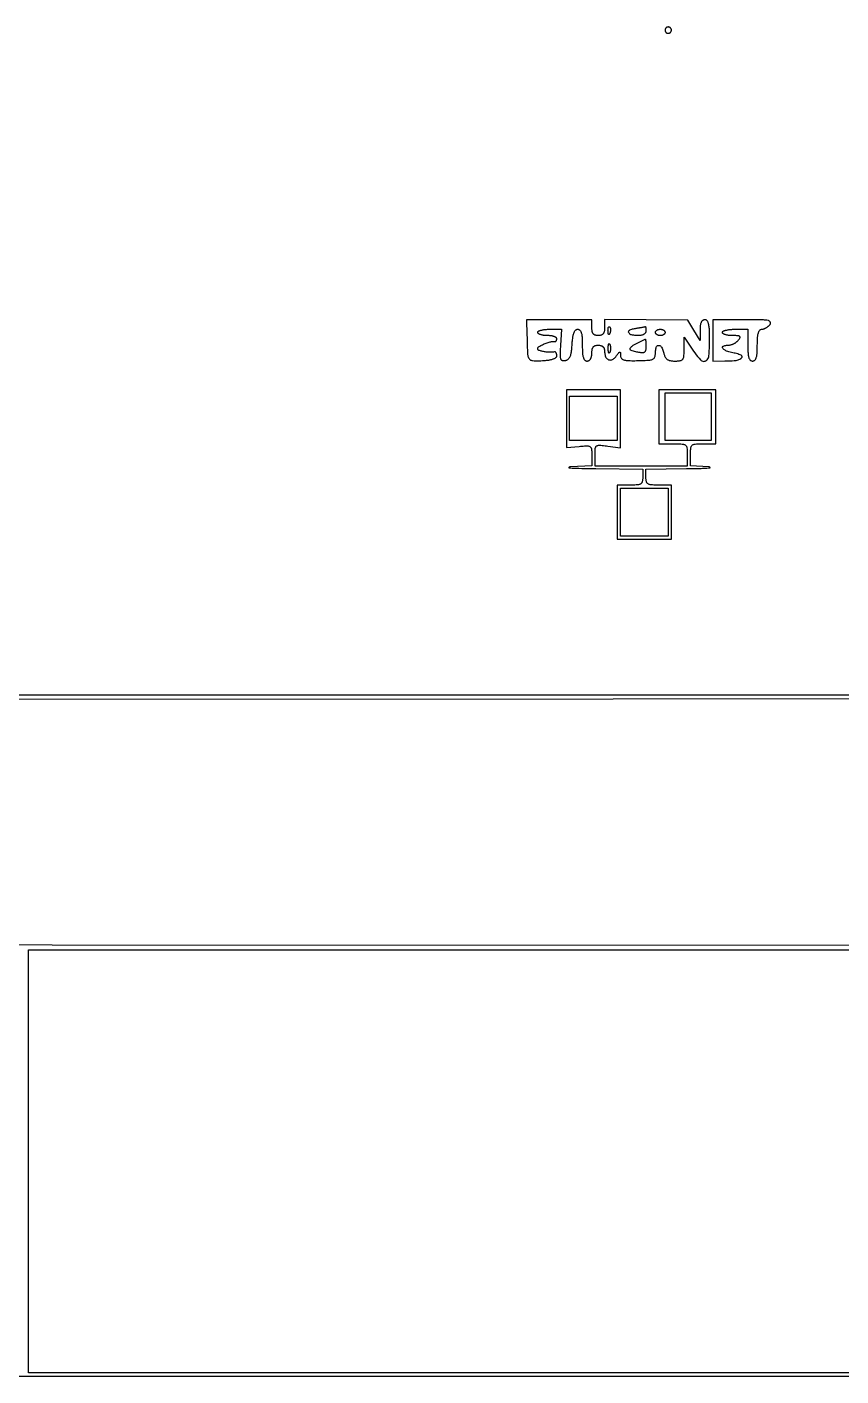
# Model space of a CAD drawing. Header units: millimetres. Extents: x -134 to 134, y -49 to 49.
# Drawn here: x 25.6 to 51.89, y -43.84 to -0.26 of the extents above; entities that cross this region are included whole.
import ezdxf

# ---------------------------------------------------------------- set-up
doc = ezdxf.new("R2010")
doc.units = ezdxf.units.MM
doc.header["$LTSCALE"] = 10
doc.header["$MEASUREMENT"] = 0

# ---------------------------------------------------------------- blocks, each defined once
blk = doc.blocks.new('DT0B-ULTRA_v_1')
at = {"color": 7, "linetype": 'Continuous', "lineweight": -3}
for points in [[(133.588, -21.845, 0), (0, -21.845, 0)], [(0, -21.973, 0), (133.588, -21.947, 0)], [(132.904, -29.961, 0), (-0.213, -29.908, 0)], [(19.789, -43.844, 0), (37.777, -43.844, 0), (55.765, -43.844, 0)], [(46.208, -0.36, 0), (46.209, -0.367, 0), (46.209, -0.373, 0), (46.21, -0.38, 0), (46.212, -0.386, 0), (46.214, -0.393, 0), (46.216, -0.399, 0), (46.219, -0.405, 0), (46.222, -0.411, 0), (46.226, -0.417, 0), (46.23, -0.422, 0), (46.234, -0.427, 0), (46.238, -0.432, 0), (46.243, -0.437, 0), (46.249, -0.441, 0), (46.254, -0.445, 0), (46.26, -0.449, 0), (46.266, -0.452, 0), (46.272, -0.455, 0), (46.278, -0.457, 0), (46.285, -0.459, 0), (46.291, -0.461, 0), (46.298, -0.462, 0), (46.304, -0.462, 0), (46.311, -0.463, 0), (46.318, -0.462, 0), (46.324, -0.462, 0), (46.331, -0.461, 0), (46.338, -0.459, 0), (46.344, -0.457, 0), (46.35, -0.455, 0), (46.356, -0.452, 0), (46.362, -0.449, 0), (46.368, -0.445, 0), (46.374, -0.441, 0), (46.379, -0.437, 0), (46.384, -0.432, 0), (46.388, -0.427, 0), (46.393, -0.422, 0), (46.396, -0.417, 0), (46.4, -0.411, 0), (46.403, -0.405, 0), (46.406, -0.399, 0), (46.408, -0.393, 0), (46.41, -0.386, 0), (46.412, -0.38, 0), (46.413, -0.373, 0), (46.414, -0.367, 0), (46.414, -0.36, 0), (46.414, -0.353, 0), (46.413, -0.346, 0), (46.412, -0.34, 0), (46.41, -0.333, 0), (46.408, -0.327, 0), (46.406, -0.321, 0), (46.403, -0.314, 0), (46.4, -0.309, 0), (46.396, -0.303, 0), (46.393, -0.297, 0), (46.388, -0.292, 0), (46.384, -0.287, 0), (46.379, -0.283, 0), (46.374, -0.278, 0), (46.368, -0.274, 0), (46.362, -0.271, 0), (46.356, -0.268, 0), (46.35, -0.265, 0), (46.344, -0.262, 0), (46.338, -0.261, 0), (46.331, -0.259, 0), (46.324, -0.258, 0), (46.318, -0.257, 0), (46.311, -0.257, 0), (46.304, -0.257, 0), (46.298, -0.258, 0), (46.291, -0.259, 0), (46.285, -0.261, 0), (46.278, -0.262, 0), (46.272, -0.265, 0), (46.266, -0.268, 0), (46.26, -0.271, 0), (46.254, -0.274, 0), (46.249, -0.278, 0), (46.243, -0.283, 0), (46.238, -0.287, 0), (46.234, -0.292, 0), (46.23, -0.297, 0), (46.226, -0.303, 0), (46.222, -0.309, 0), (46.219, -0.314, 0), (46.216, -0.321, 0), (46.214, -0.327, 0), (46.212, -0.333, 0), (46.21, -0.34, 0), (46.209, -0.346, 0), (46.209, -0.353, 0), (46.208, -0.36, 0)], [(41.747, -10.203, 0), (41.75, -10.304, 0), (41.752, -10.405, 0), (41.755, -10.505, 0), (41.759, -10.606, 0), (41.762, -10.707, 0), (41.767, -10.808, 0), (41.769, -10.836, 0), (41.774, -10.864, 0), (41.781, -10.891, 0), (41.79, -10.918, 0), (41.801, -10.944, 0), (41.815, -10.968, 0), (41.828, -10.987, 0), (41.845, -11.003, 0), (41.863, -11.017, 0), (41.884, -11.027, 0), (41.906, -11.033, 0), (41.929, -11.036, 0), (41.982, -11.039, 0), (42.036, -11.04, 0), (42.09, -11.041, 0), (42.143, -11.04, 0), (42.197, -11.039, 0), (42.251, -11.036, 0), (42.284, -11.034, 0), (42.318, -11.032, 0), (42.351, -11.029, 0), (42.384, -11.026, 0), (42.418, -11.022, 0), (42.451, -11.018, 0), (42.476, -11.014, 0), (42.5, -11.01, 0), (42.524, -11.005, 0), (42.548, -10.999, 0), (42.571, -10.992, 0), (42.595, -10.984, 0), (42.61, -10.978, 0), (42.626, -10.972, 0), (42.641, -10.964, 0), (42.656, -10.956, 0), (42.67, -10.947, 0), (42.683, -10.937, 0), (42.692, -10.929, 0), (42.699, -10.921, 0), (42.705, -10.911, 0), (42.71, -10.9, 0), (42.712, -10.889, 0), (42.713, -10.878, 0), (42.713, -10.869, 0), (42.712, -10.86, 0), (42.712, -10.852, 0), (42.711, -10.844, 0), (42.709, -10.835, 0), (42.707, -10.827, 0), (42.706, -10.82, 0), (42.703, -10.812, 0), (42.701, -10.806, 0), (42.698, -10.799, 0), (42.694, -10.792, 0), (42.69, -10.786, 0), (42.687, -10.781, 0), (42.683, -10.776, 0), (42.679, -10.772, 0), (42.675, -10.768, 0), (42.67, -10.764, 0), (42.665, -10.761, 0), (42.661, -10.758, 0), (42.656, -10.756, 0), (42.651, -10.755, 0), (42.646, -10.754, 0), (42.641, -10.754, 0), (42.636, -10.755, 0), (42.607, -10.759, 0), (42.578, -10.762, 0), (42.549, -10.764, 0), (42.52, -10.766, 0), (42.491, -10.766, 0), (42.462, -10.766, 0), (42.432, -10.765, 0), (42.401, -10.763, 0), (42.371, -10.76, 0), (42.341, -10.756, 0), (42.311, -10.752, 0), (42.281, -10.746, 0), (42.256, -10.741, 0), (42.232, -10.735, 0), (42.207, -10.729, 0), (42.183, -10.722, 0), (42.158, -10.714, 0), (42.134, -10.706, 0), (42.124, -10.701, 0), (42.115, -10.694, 0), (42.107, -10.685, 0), (42.101, -10.675, 0), (42.098, -10.663, 0), (42.096, -10.652, 0), (42.098, -10.638, 0), (42.101, -10.624, 0), (42.107, -10.611, 0), (42.115, -10.599, 0), (42.125, -10.589, 0), (42.137, -10.581, 0), (42.165, -10.565, 0), (42.193, -10.55, 0), (42.221, -10.536, 0), (42.25, -10.522, 0), (42.279, -10.509, 0), (42.308, -10.496, 0), (42.339, -10.483, 0), (42.37, -10.471, 0), (42.401, -10.46, 0), (42.433, -10.45, 0), (42.465, -10.44, 0), (42.497, -10.431, 0), (42.52, -10.426, 0), (42.543, -10.422, 0), (42.566, -10.42, 0), (42.59, -10.419, 0), (42.613, -10.42, 0), (42.636, -10.423, 0), (42.641, -10.423, 0), (42.646, -10.424, 0), (42.651, -10.423, 0), (42.656, -10.422, 0), (42.661, -10.421, 0), (42.665, -10.419, 0), (42.67, -10.417, 0), (42.675, -10.414, 0), (42.679, -10.411, 0), (42.683, -10.408, 0), (42.687, -10.405, 0), (42.69, -10.401, 0), (42.694, -10.396, 0), (42.697, -10.391, 0), (42.7, -10.386, 0), (42.703, -10.381, 0), (42.705, -10.375, 0), (42.707, -10.37, 0), (42.709, -10.364, 0), (42.711, -10.357, 0), (42.712, -10.351, 0), (42.712, -10.344, 0), (42.713, -10.338, 0), (42.713, -10.331, 0), (42.712, -10.324, 0), (42.711, -10.316, 0), (42.707, -10.309, 0), (42.703, -10.302, 0), (42.698, -10.297, 0), (42.692, -10.292, 0), (42.681, -10.285, 0), (42.669, -10.279, 0), (42.658, -10.273, 0), (42.646, -10.268, 0), (42.635, -10.263, 0), (42.623, -10.259, 0), (42.606, -10.254, 0), (42.59, -10.249, 0), (42.573, -10.245, 0), (42.557, -10.241, 0), (42.54, -10.238, 0), (42.523, -10.236, 0), (42.503, -10.234, 0), (42.484, -10.232, 0), (42.464, -10.23, 0), (42.444, -10.229, 0), (42.424, -10.229, 0), (42.405, -10.229, 0), (42.385, -10.228, 0), (42.365, -10.228, 0), (42.346, -10.227, 0), (42.326, -10.225, 0), (42.306, -10.223, 0), (42.287, -10.221, 0), (42.27, -10.219, 0), (42.253, -10.216, 0), (42.236, -10.212, 0), (42.22, -10.208, 0), (42.203, -10.203, 0), (42.187, -10.198, 0), (42.175, -10.194, 0), (42.163, -10.189, 0), (42.151, -10.184, 0), (42.14, -10.178, 0), (42.129, -10.172, 0), (42.118, -10.165, 0), (42.112, -10.16, 0), (42.106, -10.155, 0), (42.102, -10.148, 0), (42.099, -10.141, 0), (42.097, -10.134, 0), (42.096, -10.126, 0), (42.097, -10.118, 0), (42.099, -10.11, 0), (42.103, -10.102, 0), (42.108, -10.096, 0), (42.114, -10.09, 0), (42.121, -10.086, 0), (42.135, -10.079, 0), (42.15, -10.073, 0), (42.165, -10.067, 0), (42.179, -10.062, 0), (42.194, -10.057, 0), (42.21, -10.053, 0), (42.23, -10.048, 0), (42.251, -10.043, 0), (42.271, -10.039, 0), (42.292, -10.036, 0), (42.313, -10.033, 0), (42.334, -10.03, 0), (42.359, -10.028, 0), (42.383, -10.026, 0), (42.408, -10.025, 0), (42.432, -10.024, 0), (42.457, -10.023, 0), (42.482, -10.023, 0), (42.867, -10.023, 0), (42.831, -10.546, 0), (42.828, -10.597, 0), (42.825, -10.647, 0), (42.822, -10.698, 0), (42.819, -10.748, 0), (42.817, -10.799, 0), (42.815, -10.849, 0), (42.815, -10.871, 0), (42.816, -10.892, 0), (42.819, -10.914, 0), (42.822, -10.935, 0), (42.827, -10.956, 0), (42.833, -10.976, 0), (42.838, -10.988, 0), (42.844, -10.999, 0), (42.853, -11.009, 0), (42.863, -11.018, 0), (42.874, -11.024, 0), (42.886, -11.029, 0), (42.902, -11.033, 0), (42.919, -11.036, 0), (42.935, -11.037, 0), (42.952, -11.037, 0), (42.969, -11.036, 0), (42.985, -11.034, 0), (43.002, -11.03, 0), (43.019, -11.024, 0), (43.035, -11.018, 0), (43.05, -11.009, 0), (43.065, -11, 0), (43.079, -10.989, 0), (43.092, -10.977, 0), (43.105, -10.964, 0), (43.116, -10.95, 0), (43.126, -10.935, 0), (43.135, -10.92, 0), (43.142, -10.903, 0), (43.152, -10.88, 0), (43.16, -10.856, 0), (43.168, -10.831, 0), (43.174, -10.806, 0), (43.179, -10.781, 0), (43.183, -10.756, 0), (43.188, -10.715, 0), (43.193, -10.674, 0), (43.197, -10.633, 0), (43.201, -10.592, 0), (43.204, -10.551, 0), (43.207, -10.51, 0), (43.21, -10.473, 0), (43.213, -10.435, 0), (43.216, -10.398, 0), (43.22, -10.36, 0), (43.225, -10.323, 0), (43.229, -10.286, 0), (43.233, -10.261, 0), (43.238, -10.236, 0), (43.244, -10.211, 0), (43.25, -10.187, 0), (43.258, -10.162, 0), (43.266, -10.138, 0), (43.272, -10.123, 0), (43.28, -10.108, 0), (43.288, -10.093, 0), (43.297, -10.079, 0), (43.307, -10.066, 0), (43.318, -10.053, 0), (43.327, -10.044, 0), (43.338, -10.037, 0), (43.349, -10.031, 0), (43.361, -10.026, 0), (43.374, -10.024, 0), (43.387, -10.023, 0), (43.4, -10.024, 0), (43.413, -10.027, 0), (43.425, -10.031, 0), (43.436, -10.037, 0), (43.447, -10.045, 0), (43.456, -10.054, 0), (43.466, -10.066, 0), (43.476, -10.079, 0), (43.484, -10.093, 0), (43.491, -10.107, 0), (43.497, -10.122, 0), (43.502, -10.138, 0), (43.509, -10.162, 0), (43.515, -10.187, 0), (43.52, -10.213, 0), (43.523, -10.238, 0), (43.526, -10.263, 0), (43.528, -10.289, 0), (43.531, -10.33, 0), (43.532, -10.372, 0), (43.534, -10.413, 0), (43.535, -10.454, 0), (43.535, -10.496, 0), (43.535, -10.537, 0), (43.536, -10.579, 0), (43.536, -10.621, 0), (43.537, -10.663, 0), (43.539, -10.706, 0), (43.54, -10.748, 0), (43.543, -10.79, 0), (43.545, -10.815, 0), (43.547, -10.84, 0), (43.551, -10.865, 0), (43.556, -10.89, 0), (43.562, -10.915, 0), (43.569, -10.94, 0), (43.574, -10.955, 0), (43.58, -10.969, 0), (43.588, -10.983, 0), (43.597, -10.996, 0), (43.606, -11.009, 0), (43.617, -11.021, 0), (43.627, -11.03, 0), (43.638, -11.037, 0), (43.65, -11.043, 0), (43.663, -11.047, 0), (43.676, -11.05, 0), (43.69, -11.051, 0), (43.701, -11.05, 0), (43.712, -11.049, 0), (43.723, -11.046, 0), (43.733, -11.043, 0), (43.744, -11.038, 0), (43.753, -11.033, 0), (43.763, -11.026, 0), (43.772, -11.019, 0), (43.781, -11.01, 0), (43.789, -11.002, 0), (43.796, -10.992, 0), (43.803, -10.982, 0), (43.81, -10.97, 0), (43.816, -10.957, 0), (43.822, -10.943, 0), (43.827, -10.929, 0), (43.831, -10.915, 0), (43.834, -10.901, 0), (43.837, -10.883, 0), (43.839, -10.866, 0), (43.841, -10.848, 0), (43.843, -10.83, 0), (43.844, -10.812, 0), (43.844, -10.794, 0), (43.844, -10.774, 0), (43.845, -10.753, 0), (43.847, -10.733, 0), (43.849, -10.713, 0), (43.852, -10.692, 0), (43.855, -10.672, 0), (43.858, -10.658, 0), (43.862, -10.645, 0), (43.868, -10.631, 0), (43.874, -10.619, 0), (43.882, -10.606, 0), (43.89, -10.595, 0), (43.899, -10.585, 0), (43.908, -10.576, 0), (43.919, -10.568, 0), (43.93, -10.562, 0), (43.941, -10.556, 0), (43.953, -10.552, 0), (43.969, -10.547, 0), (43.985, -10.543, 0), (44.001, -10.541, 0), (44.017, -10.539, 0), (44.033, -10.537, 0), (44.049, -10.537, 0), (44.064, -10.537, 0), (44.079, -10.538, 0), (44.094, -10.54, 0), (44.109, -10.543, 0), (44.124, -10.546, 0), (44.138, -10.55, 0), (44.15, -10.554, 0), (44.162, -10.559, 0), (44.173, -10.565, 0), (44.183, -10.572, 0), (44.194, -10.579, 0), (44.203, -10.588, 0), (44.211, -10.597, 0), (44.219, -10.606, 0), (44.226, -10.617, 0), (44.232, -10.627, 0), (44.238, -10.639, 0), (44.242, -10.65, 0), (44.246, -10.664, 0), (44.249, -10.679, 0), (44.252, -10.693, 0), (44.254, -10.707, 0), (44.255, -10.722, 0), (44.255, -10.736, 0), (44.256, -10.766, 0), (44.259, -10.796, 0), (44.263, -10.825, 0), (44.27, -10.854, 0), (44.278, -10.882, 0), (44.288, -10.91, 0), (44.298, -10.931, 0), (44.311, -10.95, 0), (44.326, -10.967, 0), (44.343, -10.983, 0), (44.362, -10.995, 0), (44.382, -11.006, 0), (44.403, -11.012, 0), (44.424, -11.016, 0), (44.446, -11.017, 0), (44.467, -11.014, 0), (44.488, -11.008, 0), (44.508, -10.999, 0), (44.531, -10.986, 0), (44.554, -10.97, 0), (44.575, -10.953, 0), (44.595, -10.934, 0), (44.614, -10.914, 0), (44.63, -10.893, 0), (44.644, -10.874, 0), (44.658, -10.855, 0), (44.672, -10.837, 0), (44.686, -10.818, 0), (44.7, -10.799, 0), (44.715, -10.781, 0), (44.719, -10.776, 0), (44.724, -10.772, 0), (44.729, -10.769, 0), (44.734, -10.766, 0), (44.74, -10.764, 0), (44.746, -10.763, 0), (44.75, -10.763, 0), (44.753, -10.764, 0), (44.757, -10.765, 0), (44.76, -10.768, 0), (44.762, -10.77, 0), (44.764, -10.773, 0), (44.765, -10.777, 0), (44.765, -10.779, 0), (44.767, -10.795, 0), (44.767, -10.812, 0), (44.768, -10.828, 0), (44.769, -10.844, 0), (44.769, -10.86, 0), (44.769, -10.877, 0), (44.77, -10.892, 0), (44.773, -10.907, 0), (44.777, -10.922, 0), (44.783, -10.936, 0), (44.79, -10.95, 0), (44.799, -10.963, 0), (44.809, -10.974, 0), (44.821, -10.985, 0), (44.834, -10.995, 0), (44.847, -11.003, 0), (44.862, -11.009, 0), (44.877, -11.014, 0), (44.902, -11.021, 0), (44.928, -11.027, 0), (44.953, -11.031, 0), (44.979, -11.034, 0), (45.005, -11.036, 0), (45.031, -11.038, 0), (45.082, -11.038, 0), (45.132, -11.039, 0), (45.183, -11.039, 0), (45.233, -11.039, 0), (45.284, -11.038, 0), (45.334, -11.037, 0), (45.391, -11.035, 0), (45.448, -11.034, 0), (45.505, -11.031, 0), (45.562, -11.029, 0), (45.618, -11.026, 0), (45.675, -11.023, 0), (45.699, -11.021, 0), (45.722, -11.017, 0), (45.746, -11.012, 0), (45.769, -11.006, 0), (45.791, -10.998, 0), (45.813, -10.989, 0), (45.828, -10.981, 0), (45.841, -10.971, 0), (45.853, -10.959, 0), (45.863, -10.946, 0), (45.872, -10.932, 0), (45.878, -10.916, 0), (45.885, -10.894, 0), (45.89, -10.872, 0), (45.894, -10.849, 0), (45.897, -10.826, 0), (45.899, -10.803, 0), (45.9, -10.78, 0), (45.901, -10.75, 0), (45.903, -10.719, 0), (45.906, -10.689, 0), (45.911, -10.659, 0), (45.917, -10.629, 0), (45.925, -10.6, 0), (45.931, -10.585, 0), (45.94, -10.572, 0), (45.951, -10.56, 0), (45.965, -10.552, 0), (45.98, -10.546, 0), (45.996, -10.544, 0), (46.002, -10.544, 0), (46.021, -10.547, 0), (46.04, -10.553, 0), (46.057, -10.562, 0), (46.072, -10.574, 0), (46.085, -10.588, 0), (46.095, -10.605, 0), (46.11, -10.635, 0), (46.124, -10.666, 0), (46.136, -10.697, 0), (46.147, -10.729, 0), (46.157, -10.761, 0), (46.166, -10.794, 0), (46.172, -10.816, 0), (46.179, -10.837, 0), (46.186, -10.858, 0), (46.194, -10.879, 0), (46.203, -10.9, 0), (46.213, -10.92, 0), (46.221, -10.935, 0), (46.231, -10.95, 0), (46.241, -10.963, 0), (46.253, -10.975, 0), (46.265, -10.987, 0), (46.279, -10.997, 0), (46.294, -11.007, 0), (46.31, -11.016, 0), (46.326, -11.023, 0), (46.343, -11.03, 0), (46.36, -11.035, 0), (46.378, -11.038, 0), (46.402, -11.042, 0), (46.427, -11.045, 0), (46.452, -11.048, 0), (46.478, -11.05, 0), (46.503, -11.051, 0), (46.528, -11.051, 0), (46.557, -11.051, 0), (46.585, -11.05, 0), (46.614, -11.048, 0), (46.643, -11.045, 0), (46.671, -11.042, 0), (46.7, -11.038, 0), (46.715, -11.035, 0), (46.73, -11.03, 0), (46.744, -11.023, 0), (46.757, -11.014, 0), (46.769, -11.004, 0), (46.779, -10.992, 0), (46.79, -10.978, 0), (46.798, -10.962, 0), (46.805, -10.946, 0), (46.811, -10.93, 0), (46.815, -10.912, 0), (46.817, -10.895, 0), (46.819, -10.857, 0), (46.821, -10.819, 0), (46.823, -10.781, 0), (46.824, -10.743, 0), (46.825, -10.705, 0), (46.825, -10.667, 0), (46.825, -10.284, 0), (47.086, -10.667, 0), (47.128, -10.727, 0), (47.171, -10.787, 0), (47.215, -10.845, 0), (47.261, -10.903, 0), (47.307, -10.959, 0), (47.355, -11.015, 0), (47.376, -11.034, 0), (47.4, -11.048, 0), (47.427, -11.057, 0), (47.455, -11.061, 0), (47.483, -11.058, 0), (47.51, -11.05, 0), (47.518, -11.046, 0), (47.546, -11.029, 0), (47.571, -11.007, 0), (47.592, -10.981, 0), (47.608, -10.952, 0), (47.619, -10.921, 0), (47.625, -10.888, 0), (47.632, -10.804, 0), (47.637, -10.72, 0), (47.642, -10.636, 0), (47.645, -10.551, 0), (47.647, -10.467, 0), (47.647, -10.383, 0), (47.647, -10.326, 0), (47.647, -10.269, 0), (47.646, -10.212, 0), (47.645, -10.155, 0), (47.643, -10.098, 0), (47.641, -10.041, 0), (47.639, -10.009, 0), (47.637, -9.977, 0), (47.633, -9.946, 0), (47.628, -9.914, 0), (47.623, -9.883, 0), (47.616, -9.852, 0), (47.611, -9.834, 0), (47.605, -9.816, 0), (47.597, -9.799, 0), (47.589, -9.782, 0), (47.579, -9.766, 0), (47.568, -9.751, 0), (47.559, -9.741, 0), (47.547, -9.732, 0), (47.535, -9.724, 0), (47.522, -9.719, 0), (47.508, -9.716, 0), (47.493, -9.715, 0), (47.481, -9.715, 0), (47.469, -9.717, 0), (47.458, -9.72, 0), (47.446, -9.725, 0), (47.436, -9.73, 0), (47.425, -9.737, 0), (47.415, -9.745, 0), (47.406, -9.753, 0), (47.397, -9.763, 0), (47.389, -9.773, 0), (47.383, -9.784, 0), (47.377, -9.796, 0), (47.37, -9.812, 0), (47.363, -9.829, 0), (47.358, -9.846, 0), (47.354, -9.863, 0), (47.35, -9.881, 0), (47.348, -9.898, 0), (47.345, -9.923, 0), (47.343, -9.948, 0), (47.341, -9.973, 0), (47.34, -9.998, 0), (47.339, -10.024, 0), (47.339, -10.049, 0), (47.338, -10.383, 0), (47.14, -10.058, 0), (46.942, -9.733, 0), (45.599, -9.721, 0), (44.255, -9.709, 0), (44.255, -9.969, 0), (44.255, -9.989, 0), (44.254, -10.01, 0), (44.252, -10.031, 0), (44.25, -10.051, 0), (44.248, -10.072, 0), (44.244, -10.092, 0), (44.241, -10.106, 0), (44.237, -10.12, 0), (44.231, -10.133, 0), (44.225, -10.146, 0), (44.218, -10.159, 0), (44.209, -10.17, 0), (44.201, -10.18, 0), (44.191, -10.189, 0), (44.181, -10.197, 0), (44.17, -10.204, 0), (44.158, -10.209, 0), (44.146, -10.214, 0), (44.13, -10.218, 0), (44.114, -10.222, 0), (44.098, -10.225, 0), (44.082, -10.227, 0), (44.066, -10.228, 0), (44.049, -10.229, 0), (44.033, -10.228, 0), (44.017, -10.227, 0), (44.001, -10.225, 0), (43.985, -10.222, 0), (43.969, -10.218, 0), (43.953, -10.214, 0), (43.941, -10.209, 0), (43.93, -10.204, 0), (43.919, -10.197, 0), (43.908, -10.189, 0), (43.899, -10.18, 0), (43.89, -10.171, 0), (43.882, -10.159, 0), (43.874, -10.147, 0), (43.868, -10.134, 0), (43.862, -10.121, 0), (43.858, -10.107, 0), (43.855, -10.093, 0), (43.852, -10.073, 0), (43.849, -10.053, 0), (43.847, -10.033, 0), (43.845, -10.012, 0), (43.844, -9.992, 0), (43.844, -9.972, 0), (43.844, -9.715, 0), (42.79, -9.715, 0), (41.737, -9.715, 0), (41.747, -10.203, 0)], [(44.428, -10.145, 0), (44.425, -10.152, 0), (44.422, -10.16, 0), (44.418, -10.167, 0), (44.414, -10.174, 0), (44.41, -10.181, 0), (44.405, -10.188, 0), (44.404, -10.19, 0), (44.402, -10.191, 0), (44.399, -10.192, 0), (44.397, -10.193, 0), (44.394, -10.193, 0), (44.392, -10.193, 0), (44.389, -10.192, 0), (44.387, -10.19, 0), (44.387, -10.19, 0), (44.383, -10.185, 0), (44.38, -10.181, 0), (44.377, -10.176, 0), (44.375, -10.171, 0), (44.373, -10.165, 0), (44.372, -10.16, 0), (44.371, -10.147, 0), (44.369, -10.134, 0), (44.368, -10.121, 0), (44.367, -10.109, 0), (44.367, -10.096, 0), (44.366, -10.083, 0), (44.366, -10.071, 0), (44.365, -10.059, 0), (44.366, -10.047, 0), (44.366, -10.035, 0), (44.366, -10.023, 0), (44.367, -10.011, 0), (44.368, -10.003, 0), (44.369, -9.995, 0), (44.371, -9.986, 0), (44.373, -9.978, 0), (44.376, -9.97, 0), (44.379, -9.962, 0), (44.381, -9.958, 0), (44.383, -9.954, 0), (44.386, -9.951, 0), (44.39, -9.948, 0), (44.393, -9.945, 0), (44.398, -9.943, 0), (44.401, -9.942, 0), (44.405, -9.942, 0), (44.409, -9.942, 0), (44.413, -9.943, 0), (44.417, -9.945, 0), (44.42, -9.948, 0), (44.424, -9.953, 0), (44.428, -9.958, 0), (44.432, -9.964, 0), (44.435, -9.969, 0), (44.438, -9.975, 0), (44.44, -9.982, 0), (44.442, -9.99, 0), (44.444, -9.998, 0), (44.445, -10.006, 0), (44.447, -10.015, 0), (44.447, -10.023, 0), (44.448, -10.031, 0), (44.448, -10.041, 0), (44.448, -10.051, 0), (44.448, -10.06, 0), (44.447, -10.07, 0), (44.446, -10.079, 0), (44.444, -10.089, 0), (44.442, -10.098, 0), (44.44, -10.108, 0), (44.438, -10.117, 0), (44.435, -10.127, 0), (44.432, -10.136, 0), (44.428, -10.145, 0)], [(45.591, -10.074, 0), (45.591, -10.085, 0), (45.589, -10.096, 0), (45.587, -10.107, 0), (45.583, -10.118, 0), (45.579, -10.128, 0), (45.574, -10.138, 0), (45.567, -10.147, 0), (45.56, -10.157, 0), (45.552, -10.165, 0), (45.543, -10.173, 0), (45.534, -10.18, 0), (45.524, -10.187, 0), (45.512, -10.194, 0), (45.499, -10.201, 0), (45.486, -10.206, 0), (45.472, -10.211, 0), (45.458, -10.215, 0), (45.444, -10.218, 0), (45.427, -10.221, 0), (45.41, -10.224, 0), (45.393, -10.226, 0), (45.375, -10.227, 0), (45.358, -10.228, 0), (45.341, -10.229, 0), (45.304, -10.228, 0), (45.268, -10.226, 0), (45.232, -10.223, 0), (45.196, -10.219, 0), (45.16, -10.213, 0), (45.124, -10.206, 0), (45.105, -10.201, 0), (45.087, -10.192, 0), (45.071, -10.18, 0), (45.056, -10.165, 0), (45.045, -10.149, 0), (45.037, -10.13, 0), (45.033, -10.117, 0), (45.033, -10.103, 0), (45.035, -10.089, 0), (45.04, -10.077, 0), (45.048, -10.065, 0), (45.058, -10.055, 0), (45.07, -10.048, 0), (45.072, -10.047, 0), (45.102, -10.035, 0), (45.132, -10.024, 0), (45.162, -10.014, 0), (45.193, -10.006, 0), (45.224, -9.999, 0), (45.256, -9.994, 0), (45.274, -9.991, 0), (45.293, -9.988, 0), (45.311, -9.985, 0), (45.33, -9.982, 0), (45.348, -9.979, 0), (45.366, -9.976, 0), (45.383, -9.974, 0), (45.399, -9.971, 0), (45.415, -9.968, 0), (45.432, -9.965, 0), (45.448, -9.962, 0), (45.464, -9.959, 0), (45.478, -9.956, 0), (45.491, -9.954, 0), (45.505, -9.951, 0), (45.519, -9.949, 0), (45.533, -9.946, 0), (45.546, -9.943, 0), (45.55, -9.942, 0), (45.553, -9.941, 0), (45.556, -9.94, 0), (45.56, -9.939, 0), (45.563, -9.937, 0), (45.566, -9.936, 0), (45.567, -9.935, 0), (45.568, -9.935, 0), (45.57, -9.935, 0), (45.571, -9.935, 0), (45.573, -9.935, 0), (45.574, -9.936, 0), (45.575, -9.937, 0), (45.575, -9.939, 0), (45.575, -9.939, 0), (45.577, -9.944, 0), (45.579, -9.949, 0), (45.58, -9.954, 0), (45.582, -9.96, 0), (45.583, -9.965, 0), (45.584, -9.97, 0), (45.585, -9.978, 0), (45.586, -9.985, 0), (45.587, -9.993, 0), (45.588, -10.001, 0), (45.589, -10.008, 0), (45.59, -10.016, 0), (45.59, -10.026, 0), (45.591, -10.036, 0), (45.591, -10.045, 0), (45.591, -10.055, 0), (45.591, -10.065, 0), (45.591, -10.074, 0)], [(46.208, -10.126, 0), (46.208, -10.133, 0), (46.207, -10.139, 0), (46.205, -10.146, 0), (46.203, -10.153, 0), (46.2, -10.159, 0), (46.196, -10.165, 0), (46.192, -10.171, 0), (46.187, -10.178, 0), (46.181, -10.183, 0), (46.176, -10.189, 0), (46.169, -10.194, 0), (46.163, -10.198, 0), (46.155, -10.203, 0), (46.147, -10.208, 0), (46.139, -10.212, 0), (46.13, -10.215, 0), (46.122, -10.218, 0), (46.113, -10.221, 0), (46.103, -10.223, 0), (46.094, -10.225, 0), (46.084, -10.227, 0), (46.074, -10.228, 0), (46.064, -10.228, 0), (46.054, -10.229, 0), (46.044, -10.228, 0), (46.034, -10.228, 0), (46.024, -10.227, 0), (46.015, -10.225, 0), (46.005, -10.223, 0), (45.995, -10.221, 0), (45.986, -10.218, 0), (45.978, -10.215, 0), (45.969, -10.212, 0), (45.961, -10.208, 0), (45.953, -10.203, 0), (45.945, -10.198, 0), (45.939, -10.194, 0), (45.933, -10.189, 0), (45.927, -10.183, 0), (45.921, -10.178, 0), (45.916, -10.171, 0), (45.912, -10.165, 0), (45.908, -10.159, 0), (45.905, -10.153, 0), (45.903, -10.146, 0), (45.901, -10.139, 0), (45.9, -10.133, 0), (45.9, -10.126, 0), (45.9, -10.119, 0), (45.901, -10.112, 0), (45.903, -10.105, 0), (45.905, -10.099, 0), (45.908, -10.092, 0), (45.912, -10.087, 0), (45.916, -10.08, 0), (45.921, -10.074, 0), (45.927, -10.068, 0), (45.933, -10.063, 0), (45.939, -10.058, 0), (45.945, -10.053, 0), (45.953, -10.048, 0), (45.961, -10.044, 0), (45.969, -10.04, 0), (45.978, -10.036, 0), (45.986, -10.033, 0), (45.995, -10.031, 0), (46.005, -10.028, 0), (46.015, -10.026, 0), (46.024, -10.025, 0), (46.034, -10.024, 0), (46.044, -10.023, 0), (46.054, -10.023, 0), (46.064, -10.023, 0), (46.074, -10.024, 0), (46.084, -10.025, 0), (46.094, -10.026, 0), (46.103, -10.028, 0), (46.113, -10.031, 0), (46.122, -10.033, 0), (46.13, -10.036, 0), (46.139, -10.04, 0), (46.147, -10.044, 0), (46.155, -10.048, 0), (46.163, -10.053, 0), (46.169, -10.058, 0), (46.176, -10.063, 0), (46.181, -10.068, 0), (46.187, -10.074, 0), (46.192, -10.08, 0), (46.196, -10.087, 0), (46.2, -10.092, 0), (46.203, -10.099, 0), (46.205, -10.105, 0), (46.207, -10.112, 0), (46.208, -10.119, 0), (46.208, -10.126, 0)], [(47.75, -10.383, 0), (47.75, -11.051, 0), (48.136, -11.049, 0), (48.197, -11.049, 0), (48.258, -11.047, 0), (48.32, -11.044, 0), (48.381, -11.04, 0), (48.442, -11.035, 0), (48.503, -11.029, 0), (48.535, -11.023, 0), (48.567, -11.015, 0), (48.597, -11.004, 0), (48.626, -10.989, 0), (48.654, -10.972, 0), (48.679, -10.952, 0), (48.687, -10.944, 0), (48.693, -10.935, 0), (48.696, -10.924, 0), (48.698, -10.914, 0), (48.697, -10.903, 0), (48.694, -10.892, 0), (48.688, -10.882, 0), (48.681, -10.874, 0), (48.673, -10.867, 0), (48.667, -10.865, 0), (48.63, -10.848, 0), (48.593, -10.834, 0), (48.555, -10.82, 0), (48.516, -10.809, 0), (48.477, -10.799, 0), (48.437, -10.791, 0), (48.396, -10.782, 0), (48.354, -10.773, 0), (48.313, -10.763, 0), (48.272, -10.751, 0), (48.232, -10.739, 0), (48.192, -10.726, 0), (48.168, -10.716, 0), (48.145, -10.704, 0), (48.124, -10.69, 0), (48.104, -10.674, 0), (48.086, -10.656, 0), (48.07, -10.636, 0), (48.065, -10.628, 0), (48.062, -10.619, 0), (48.061, -10.609, 0), (48.062, -10.599, 0), (48.065, -10.59, 0), (48.07, -10.582, 0), (48.077, -10.575, 0), (48.084, -10.569, 0), (48.092, -10.565, 0), (48.117, -10.557, 0), (48.144, -10.55, 0), (48.17, -10.544, 0), (48.197, -10.54, 0), (48.224, -10.538, 0), (48.252, -10.537, 0), (48.266, -10.537, 0), (48.28, -10.536, 0), (48.294, -10.534, 0), (48.308, -10.532, 0), (48.321, -10.529, 0), (48.335, -10.526, 0), (48.35, -10.521, 0), (48.366, -10.516, 0), (48.381, -10.511, 0), (48.396, -10.505, 0), (48.411, -10.498, 0), (48.426, -10.492, 0), (48.44, -10.484, 0), (48.455, -10.477, 0), (48.469, -10.469, 0), (48.483, -10.46, 0), (48.496, -10.451, 0), (48.509, -10.442, 0), (48.521, -10.433, 0), (48.532, -10.424, 0), (48.543, -10.414, 0), (48.553, -10.404, 0), (48.563, -10.394, 0), (48.573, -10.383, 0), (48.583, -10.37, 0), (48.593, -10.356, 0), (48.603, -10.343, 0), (48.612, -10.329, 0), (48.62, -10.314, 0), (48.629, -10.3, 0), (48.631, -10.293, 0), (48.633, -10.286, 0), (48.632, -10.279, 0), (48.631, -10.272, 0), (48.628, -10.265, 0), (48.623, -10.259, 0), (48.62, -10.256, 0), (48.611, -10.25, 0), (48.601, -10.244, 0), (48.591, -10.24, 0), (48.58, -10.236, 0), (48.569, -10.234, 0), (48.558, -10.233, 0), (48.528, -10.232, 0), (48.498, -10.23, 0), (48.469, -10.23, 0), (48.439, -10.229, 0), (48.409, -10.229, 0), (48.38, -10.229, 0), (48.359, -10.228, 0), (48.339, -10.228, 0), (48.318, -10.227, 0), (48.298, -10.225, 0), (48.277, -10.223, 0), (48.257, -10.221, 0), (48.239, -10.219, 0), (48.222, -10.216, 0), (48.204, -10.212, 0), (48.187, -10.208, 0), (48.17, -10.203, 0), (48.153, -10.198, 0), (48.14, -10.194, 0), (48.128, -10.189, 0), (48.116, -10.184, 0), (48.104, -10.178, 0), (48.092, -10.172, 0), (48.081, -10.165, 0), (48.074, -10.161, 0), (48.069, -10.155, 0), (48.065, -10.148, 0), (48.061, -10.141, 0), (48.059, -10.134, 0), (48.059, -10.126, 0), (48.059, -10.117, 0), (48.062, -10.109, 0), (48.066, -10.102, 0), (48.071, -10.095, 0), (48.077, -10.09, 0), (48.084, -10.086, 0), (48.1, -10.079, 0), (48.115, -10.073, 0), (48.131, -10.067, 0), (48.147, -10.062, 0), (48.163, -10.057, 0), (48.179, -10.053, 0), (48.201, -10.048, 0), (48.223, -10.043, 0), (48.245, -10.039, 0), (48.268, -10.036, 0), (48.29, -10.033, 0), (48.312, -10.03, 0), (48.338, -10.028, 0), (48.365, -10.026, 0), (48.391, -10.025, 0), (48.417, -10.024, 0), (48.444, -10.023, 0), (48.47, -10.023, 0), (48.881, -10.023, 0), (48.881, -10.537, 0), (48.881, -10.579, 0), (48.882, -10.621, 0), (48.883, -10.663, 0), (48.884, -10.706, 0), (48.886, -10.748, 0), (48.888, -10.79, 0), (48.89, -10.815, 0), (48.893, -10.84, 0), (48.897, -10.865, 0), (48.902, -10.89, 0), (48.908, -10.915, 0), (48.914, -10.94, 0), (48.92, -10.955, 0), (48.926, -10.969, 0), (48.934, -10.983, 0), (48.942, -10.996, 0), (48.952, -11.009, 0), (48.963, -11.021, 0), (48.973, -11.03, 0), (48.984, -11.037, 0), (48.996, -11.043, 0), (49.009, -11.047, 0), (49.022, -11.05, 0), (49.035, -11.051, 0), (49.049, -11.05, 0), (49.062, -11.047, 0), (49.075, -11.043, 0), (49.087, -11.037, 0), (49.098, -11.03, 0), (49.108, -11.021, 0), (49.119, -11.009, 0), (49.128, -10.996, 0), (49.137, -10.983, 0), (49.145, -10.969, 0), (49.151, -10.955, 0), (49.156, -10.94, 0), (49.163, -10.915, 0), (49.169, -10.89, 0), (49.174, -10.865, 0), (49.178, -10.84, 0), (49.18, -10.815, 0), (49.182, -10.79, 0), (49.185, -10.748, 0), (49.186, -10.706, 0), (49.188, -10.663, 0), (49.189, -10.621, 0), (49.189, -10.579, 0), (49.189, -10.537, 0), (49.19, -10.497, 0), (49.19, -10.456, 0), (49.191, -10.416, 0), (49.193, -10.376, 0), (49.194, -10.336, 0), (49.197, -10.296, 0), (49.199, -10.27, 0), (49.202, -10.244, 0), (49.205, -10.218, 0), (49.21, -10.193, 0), (49.216, -10.167, 0), (49.222, -10.142, 0), (49.227, -10.126, 0), (49.233, -10.111, 0), (49.24, -10.096, 0), (49.248, -10.081, 0), (49.257, -10.068, 0), (49.266, -10.054, 0), (49.275, -10.045, 0), (49.284, -10.037, 0), (49.295, -10.031, 0), (49.307, -10.027, 0), (49.319, -10.024, 0), (49.331, -10.023, 0), (49.342, -10.023, 0), (49.353, -10.022, 0), (49.363, -10.02, 0), (49.374, -10.018, 0), (49.384, -10.015, 0), (49.395, -10.012, 0), (49.407, -10.007, 0), (49.42, -10.002, 0), (49.432, -9.996, 0), (49.445, -9.99, 0), (49.457, -9.984, 0), (49.469, -9.978, 0), (49.481, -9.97, 0), (49.494, -9.962, 0), (49.506, -9.954, 0), (49.518, -9.946, 0), (49.53, -9.937, 0), (49.541, -9.928, 0), (49.552, -9.919, 0), (49.562, -9.909, 0), (49.572, -9.9, 0), (49.582, -9.89, 0), (49.592, -9.879, 0), (49.601, -9.869, 0), (49.608, -9.857, 0), (49.613, -9.845, 0), (49.616, -9.832, 0), (49.616, -9.818, 0), (49.613, -9.805, 0), (49.608, -9.792, 0), (49.6, -9.779, 0), (49.59, -9.768, 0), (49.579, -9.758, 0), (49.566, -9.751, 0), (49.552, -9.745, 0), (49.538, -9.741, 0), (49.5, -9.735, 0), (49.462, -9.729, 0), (49.423, -9.725, 0), (49.385, -9.722, 0), (49.347, -9.72, 0), (49.308, -9.719, 0), (49.214, -9.718, 0), (49.119, -9.716, 0), (49.024, -9.716, 0), (48.929, -9.715, 0), (48.834, -9.715, 0), (48.739, -9.715, 0), (47.75, -9.715, 0), (47.75, -10.383, 0)], [(45.591, -10.574, 0), (45.591, -10.595, 0), (45.59, -10.617, 0), (45.589, -10.638, 0), (45.587, -10.659, 0), (45.584, -10.68, 0), (45.581, -10.701, 0), (45.578, -10.713, 0), (45.574, -10.725, 0), (45.568, -10.735, 0), (45.561, -10.746, 0), (45.553, -10.755, 0), (45.544, -10.763, 0), (45.533, -10.77, 0), (45.522, -10.775, 0), (45.51, -10.78, 0), (45.497, -10.783, 0), (45.485, -10.784, 0), (45.472, -10.784, 0), (45.449, -10.783, 0), (45.426, -10.781, 0), (45.403, -10.778, 0), (45.38, -10.775, 0), (45.357, -10.772, 0), (45.334, -10.768, 0), (45.297, -10.76, 0), (45.26, -10.751, 0), (45.223, -10.742, 0), (45.186, -10.731, 0), (45.149, -10.72, 0), (45.113, -10.708, 0), (45.104, -10.703, 0), (45.095, -10.697, 0), (45.088, -10.689, 0), (45.083, -10.679, 0), (45.08, -10.669, 0), (45.079, -10.659, 0), (45.081, -10.648, 0), (45.084, -10.638, 0), (45.086, -10.636, 0), (45.098, -10.616, 0), (45.111, -10.598, 0), (45.127, -10.581, 0), (45.144, -10.565, 0), (45.163, -10.552, 0), (45.182, -10.54, 0), (45.246, -10.506, 0), (45.309, -10.473, 0), (45.373, -10.44, 0), (45.437, -10.408, 0), (45.501, -10.376, 0), (45.566, -10.344, 0), (45.567, -10.343, 0), (45.569, -10.343, 0), (45.57, -10.343, 0), (45.572, -10.344, 0), (45.573, -10.344, 0), (45.574, -10.345, 0), (45.575, -10.347, 0), (45.576, -10.348, 0), (45.576, -10.349, 0), (45.577, -10.359, 0), (45.579, -10.368, 0), (45.58, -10.378, 0), (45.582, -10.387, 0), (45.583, -10.397, 0), (45.584, -10.406, 0), (45.585, -10.419, 0), (45.586, -10.431, 0), (45.587, -10.444, 0), (45.588, -10.457, 0), (45.589, -10.469, 0), (45.59, -10.482, 0), (45.59, -10.497, 0), (45.591, -10.513, 0), (45.591, -10.528, 0), (45.591, -10.543, 0), (45.591, -10.559, 0), (45.591, -10.574, 0)], [(44.426, -10.768, 0), (44.424, -10.773, 0), (44.421, -10.777, 0), (44.418, -10.781, 0), (44.415, -10.784, 0), (44.411, -10.787, 0), (44.407, -10.79, 0), (44.404, -10.791, 0), (44.402, -10.791, 0), (44.399, -10.791, 0), (44.397, -10.791, 0), (44.394, -10.789, 0), (44.392, -10.788, 0), (44.391, -10.786, 0), (44.389, -10.784, 0), (44.389, -10.784, 0), (44.386, -10.775, 0), (44.384, -10.767, 0), (44.381, -10.758, 0), (44.38, -10.749, 0), (44.378, -10.74, 0), (44.377, -10.731, 0), (44.376, -10.716, 0), (44.376, -10.701, 0), (44.375, -10.686, 0), (44.374, -10.67, 0), (44.374, -10.655, 0), (44.374, -10.64, 0), (44.374, -10.624, 0), (44.374, -10.609, 0), (44.375, -10.594, 0), (44.376, -10.579, 0), (44.376, -10.563, 0), (44.377, -10.548, 0), (44.378, -10.539, 0), (44.38, -10.53, 0), (44.381, -10.522, 0), (44.384, -10.513, 0), (44.386, -10.504, 0), (44.389, -10.496, 0), (44.391, -10.494, 0), (44.392, -10.492, 0), (44.394, -10.49, 0), (44.397, -10.489, 0), (44.399, -10.488, 0), (44.402, -10.488, 0), (44.404, -10.489, 0), (44.407, -10.49, 0), (44.407, -10.49, 0), (44.411, -10.492, 0), (44.415, -10.495, 0), (44.418, -10.499, 0), (44.421, -10.503, 0), (44.424, -10.507, 0), (44.426, -10.511, 0), (44.43, -10.521, 0), (44.433, -10.53, 0), (44.436, -10.54, 0), (44.438, -10.55, 0), (44.44, -10.56, 0), (44.442, -10.57, 0), (44.444, -10.581, 0), (44.445, -10.593, 0), (44.446, -10.605, 0), (44.447, -10.616, 0), (44.447, -10.628, 0), (44.447, -10.64, 0), (44.447, -10.651, 0), (44.447, -10.663, 0), (44.446, -10.675, 0), (44.445, -10.686, 0), (44.444, -10.698, 0), (44.442, -10.71, 0), (44.44, -10.72, 0), (44.438, -10.73, 0), (44.436, -10.739, 0), (44.433, -10.749, 0), (44.43, -10.759, 0), (44.426, -10.768, 0)], [(43.022, -12.912, 0), (43.022, -13.848, 0), (43.433, -13.809, 0), (43.476, -13.805, 0), (43.52, -13.801, 0), (43.564, -13.798, 0), (43.608, -13.795, 0), (43.651, -13.793, 0), (43.695, -13.791, 0), (43.712, -13.791, 0), (43.728, -13.793, 0), (43.745, -13.797, 0), (43.76, -13.803, 0), (43.775, -13.81, 0), (43.789, -13.819, 0), (43.801, -13.829, 0), (43.811, -13.84, 0), (43.82, -13.852, 0), (43.827, -13.866, 0), (43.831, -13.881, 0), (43.834, -13.896, 0), (43.837, -13.93, 0), (43.839, -13.964, 0), (43.841, -13.999, 0), (43.843, -14.033, 0), (43.844, -14.067, 0), (43.844, -14.102, 0), (43.844, -14.434, 0), (43.15, -14.47, 0), (43.141, -14.471, 0), (43.133, -14.472, 0), (43.125, -14.474, 0), (43.117, -14.477, 0), (43.109, -14.481, 0), (43.101, -14.485, 0), (43.1, -14.487, 0), (43.099, -14.488, 0), (43.098, -14.49, 0), (43.097, -14.491, 0), (43.097, -14.493, 0), (43.098, -14.495, 0), (43.098, -14.496, 0), (43.099, -14.498, 0), (43.1, -14.499, 0), (43.102, -14.5, 0), (43.104, -14.501, 0), (43.105, -14.501, 0), (43.159, -14.505, 0), (43.213, -14.508, 0), (43.266, -14.51, 0), (43.32, -14.513, 0), (43.374, -14.514, 0), (43.427, -14.516, 0), (43.518, -14.518, 0), (43.609, -14.52, 0), (43.7, -14.522, 0), (43.791, -14.523, 0), (43.882, -14.525, 0), (43.972, -14.526, 0), (45.489, -14.546, 0), (45.489, -14.803, 0), (45.488, -14.827, 0), (45.487, -14.851, 0), (45.485, -14.875, 0), (45.482, -14.899, 0), (45.478, -14.922, 0), (45.473, -14.946, 0), (45.469, -14.96, 0), (45.463, -14.974, 0), (45.455, -14.987, 0), (45.445, -14.999, 0), (45.434, -15.009, 0), (45.422, -15.018, 0), (45.406, -15.028, 0), (45.389, -15.035, 0), (45.371, -15.042, 0), (45.353, -15.047, 0), (45.335, -15.05, 0), (45.316, -15.052, 0), (45.276, -15.055, 0), (45.237, -15.057, 0), (45.197, -15.058, 0), (45.157, -15.059, 0), (45.117, -15.06, 0), (45.077, -15.06, 0), (44.666, -15.06, 0), (44.666, -15.934, 0), (44.666, -16.808, 0), (45.54, -16.808, 0), (46.414, -16.808, 0), (46.414, -15.934, 0), (46.414, -15.06, 0), (46.003, -15.06, 0), (45.963, -15.06, 0), (45.923, -15.059, 0), (45.883, -15.058, 0), (45.844, -15.057, 0), (45.804, -15.055, 0), (45.764, -15.052, 0), (45.745, -15.05, 0), (45.727, -15.047, 0), (45.709, -15.042, 0), (45.692, -15.035, 0), (45.675, -15.028, 0), (45.658, -15.018, 0), (45.646, -15.009, 0), (45.635, -14.999, 0), (45.625, -14.987, 0), (45.617, -14.974, 0), (45.611, -14.96, 0), (45.607, -14.946, 0), (45.602, -14.922, 0), (45.598, -14.899, 0), (45.595, -14.875, 0), (45.593, -14.851, 0), (45.592, -14.827, 0), (45.591, -14.803, 0), (45.591, -14.546, 0), (46.902, -14.527, 0), (46.981, -14.525, 0), (47.059, -14.524, 0), (47.138, -14.522, 0), (47.216, -14.521, 0), (47.295, -14.519, 0), (47.373, -14.517, 0), (47.42, -14.515, 0), (47.467, -14.514, 0), (47.514, -14.511, 0), (47.561, -14.509, 0), (47.607, -14.506, 0), (47.654, -14.502, 0), (47.656, -14.502, 0), (47.658, -14.501, 0), (47.659, -14.5, 0), (47.661, -14.498, 0), (47.662, -14.497, 0), (47.662, -14.495, 0), (47.663, -14.493, 0), (47.663, -14.491, 0), (47.662, -14.489, 0), (47.661, -14.488, 0), (47.66, -14.486, 0), (47.66, -14.486, 0), (47.654, -14.482, 0), (47.648, -14.478, 0), (47.642, -14.475, 0), (47.635, -14.473, 0), (47.629, -14.471, 0), (47.622, -14.47, 0), (47.031, -14.433, 0), (47.031, -14.078, 0), (47.031, -14.042, 0), (47.032, -14.005, 0), (47.033, -13.969, 0), (47.035, -13.932, 0), (47.038, -13.895, 0), (47.041, -13.859, 0), (47.044, -13.842, 0), (47.048, -13.826, 0), (47.055, -13.811, 0), (47.064, -13.796, 0), (47.074, -13.783, 0), (47.086, -13.772, 0), (47.1, -13.761, 0), (47.115, -13.751, 0), (47.132, -13.744, 0), (47.148, -13.738, 0), (47.166, -13.734, 0), (47.183, -13.732, 0), (47.226, -13.729, 0), (47.27, -13.727, 0), (47.313, -13.726, 0), (47.356, -13.725, 0), (47.399, -13.724, 0), (47.442, -13.724, 0), (47.853, -13.724, 0), (47.853, -12.85, 0), (47.853, -11.976, 0), (46.928, -11.976, 0), (46.003, -11.976, 0), (46.003, -12.85, 0), (46.003, -13.724, 0), (46.465, -13.724, 0), (46.515, -13.724, 0), (46.565, -13.725, 0), (46.615, -13.726, 0), (46.665, -13.727, 0), (46.715, -13.729, 0), (46.765, -13.731, 0), (46.784, -13.733, 0), (46.802, -13.737, 0), (46.82, -13.742, 0), (46.837, -13.75, 0), (46.854, -13.759, 0), (46.869, -13.769, 0), (46.882, -13.781, 0), (46.893, -13.794, 0), (46.902, -13.808, 0), (46.909, -13.823, 0), (46.914, -13.84, 0), (46.917, -13.856, 0), (46.92, -13.894, 0), (46.923, -13.932, 0), (46.925, -13.97, 0), (46.927, -14.008, 0), (46.928, -14.046, 0), (46.928, -14.084, 0), (46.928, -14.443, 0), (45.437, -14.443, 0), (43.947, -14.443, 0), (43.947, -14.093, 0), (43.947, -14.056, 0), (43.948, -14.019, 0), (43.949, -13.982, 0), (43.951, -13.945, 0), (43.953, -13.907, 0), (43.956, -13.87, 0), (43.958, -13.855, 0), (43.962, -13.841, 0), (43.969, -13.828, 0), (43.977, -13.815, 0), (43.987, -13.804, 0), (43.999, -13.794, 0), (44.012, -13.786, 0), (44.027, -13.779, 0), (44.042, -13.774, 0), (44.058, -13.77, 0), (44.074, -13.769, 0), (44.09, -13.769, 0), (44.134, -13.773, 0), (44.179, -13.777, 0), (44.224, -13.782, 0), (44.269, -13.787, 0), (44.313, -13.793, 0), (44.358, -13.798, 0), (44.769, -13.854, 0), (44.769, -12.915, 0), (44.769, -11.976, 0), (43.895, -11.976, 0), (43.022, -11.976, 0), (43.022, -12.912, 0)], [(44.666, -12.901, 0), (44.666, -13.621, 0), (43.895, -13.621, 0), (43.124, -13.621, 0), (43.124, -12.901, 0), (43.124, -12.182, 0), (43.895, -12.182, 0), (44.666, -12.182, 0), (44.666, -12.901, 0)], [(47.699, -12.85, 0), (47.699, -13.62, 0), (46.954, -13.621, 0), (46.208, -13.621, 0), (46.208, -12.85, 0), (46.208, -12.079, 0), (46.954, -12.079, 0), (47.699, -12.079, 0), (47.699, -12.85, 0)], [(46.311, -15.934, 0), (46.311, -16.705, 0), (45.54, -16.705, 0), (44.769, -16.705, 0), (44.769, -15.934, 0), (44.769, -15.163, 0), (45.54, -15.163, 0), (46.311, -15.163, 0), (46.311, -15.934, 0)], [(55.769, -43.741, 0), (40.709, -43.741, 0), (25.648, -43.741, 0), (25.648, -36.905, 0), (25.648, -30.069, 0), (51.599, -30.069, 0), (53.258, -30.069, 0)]]:
    blk.add_polyline3d(points, dxfattribs=at)

msp = doc.modelspace()

# ---------------------------------------------------------------- block references
msp.add_blockref('DT0B-ULTRA_v_1', (0, 0))

doc.saveas('drawing.dxf')
